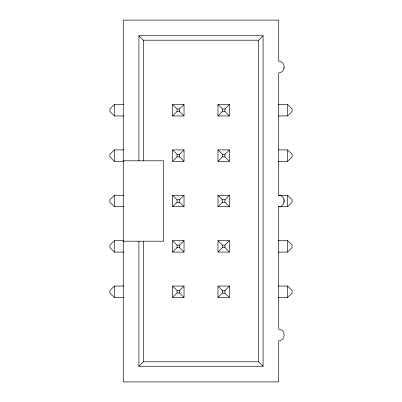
<?xml version="1.0" encoding="UTF-8"?>
<svg xmlns="http://www.w3.org/2000/svg" width="402" height="402" viewBox="0 0 402 402"><rect width="100%" height="100%" fill="white"/><g stroke="black" fill="none" stroke-linecap="round" stroke-linejoin="round"><path stroke-width="0.6" d="M123.726 104.52L114.349 104.52L109.882 108.987L109.882 111.49L114.349 115.957L123.726 115.957M123.751 149.901L114.349 149.901L109.882 154.368L109.882 156.87L114.349 161.338L123.726 161.338M172.594 115.957L177.061 111.49L179.558 111.49L184.026 115.957L184.026 104.52L172.594 104.52L172.594 115.957L184.026 115.957M172.594 104.52L177.061 108.987L179.558 108.987L184.026 104.52M138.911 241.2L138.911 366.267L263.089 366.267L258.622 361.8L258.622 40.2L263.089 35.733L138.911 35.733L138.911 160.8M123.726 195.282L114.349 195.282L109.882 199.749L109.882 202.251L114.349 206.718L123.726 206.718M172.594 161.338L177.061 156.87L179.558 156.87L184.026 161.338L184.026 149.901L172.594 149.901L172.594 161.338L184.026 161.338M172.594 149.901L177.061 154.368L179.558 154.368L184.026 149.901M217.974 115.957L222.442 111.49L224.939 111.49L229.406 115.957L229.406 104.52L217.974 104.52L217.974 115.957L229.406 115.957M217.974 104.52L222.442 108.987L224.939 108.987L229.406 104.52M123.726 240.662L114.349 240.662L109.882 245.13L109.882 247.632L114.349 252.099L123.751 252.099M172.594 206.718L177.061 202.251L179.558 202.251L184.026 206.718L184.026 195.282L172.594 195.282L172.594 206.718L184.026 206.718M172.594 195.282L177.061 199.749L179.558 199.749L184.026 195.282M217.974 161.338L222.442 156.87L224.939 156.87L229.406 161.338L217.974 161.338L217.974 149.901L229.406 149.901L229.406 161.338M217.974 149.901L222.442 154.368L224.939 154.368L229.406 149.901M123.726 286.043L114.349 286.043L109.882 290.51L109.882 293.013L114.349 297.48L123.726 297.48M278.274 115.957L287.651 115.957L292.118 111.49L292.118 108.987L287.651 104.52L278.274 104.52M172.594 252.099L177.061 247.632L179.558 247.632L184.026 252.099L184.026 240.662L172.594 240.662L172.594 252.099L184.026 252.099M172.594 240.662L177.061 245.13L179.558 245.13L184.026 240.662M217.974 206.718L222.442 202.251L224.939 202.251L229.406 206.718L229.406 195.282L217.974 195.282L217.974 206.718L229.406 206.718M217.974 195.282L222.442 199.749L224.939 199.749L229.406 195.282M278.274 161.338L287.651 161.338L292.118 156.87L292.118 154.368L287.651 149.901L278.249 149.901M172.594 297.48L177.061 293.013L177.061 290.51L172.594 286.043L172.594 297.48L184.026 297.48L184.026 286.043L172.594 286.043M177.061 290.51L179.558 290.51L184.026 286.043M217.974 252.099L222.442 247.632L224.939 247.632L229.406 252.099L229.406 240.662L217.974 240.662L217.974 252.099L229.406 252.099M217.974 240.662L222.442 245.13L224.939 245.13L229.406 240.662M278.274 206.718L287.651 206.718L292.118 202.251L292.118 199.749L287.651 195.282L278.274 195.282M138.911 366.267L143.378 361.8L143.378 241.2M217.974 297.48L222.442 293.013L224.939 293.013L229.406 297.48L229.406 286.043L217.974 286.043L217.974 297.48L229.406 297.48M217.974 286.043L222.442 290.51L224.939 290.51L229.406 286.043M278.249 252.099L287.651 252.099L292.118 247.632L292.118 245.13L287.651 240.662L278.274 240.662M278.274 297.48L287.651 297.48L292.118 293.013L292.118 290.51L287.651 286.043L278.274 286.043M138.911 35.733L143.378 40.2L258.622 40.2M123.278 160.8L163.554 160.8L163.554 241.2L123.278 241.2M177.061 293.013L179.558 293.013L184.026 297.48M143.378 361.8L258.622 361.8M287.651 104.52L287.651 115.957M287.651 149.901L287.651 161.338M287.651 195.282L287.651 206.718M287.651 240.662L287.651 252.099M287.651 286.043L287.651 297.48M263.089 35.733L263.089 366.267M224.939 108.987L224.939 111.49M224.939 154.368L224.939 156.87M224.939 199.749L224.939 202.251M224.939 245.13L224.939 247.632M224.939 290.51L224.939 293.013M222.442 108.987L222.442 111.49M222.442 154.368L222.442 156.87M222.442 199.749L222.442 202.251M222.442 245.13L222.442 247.632M222.442 290.51L222.442 293.013M179.558 108.987L179.558 111.49M179.558 154.368L179.558 156.87M179.558 199.749L179.558 202.251M179.558 245.13L179.558 247.632M179.558 290.51L179.558 293.013M177.061 108.987L177.061 111.49M177.061 154.368L177.061 156.87M177.061 199.749L177.061 202.251M177.061 245.13L177.061 247.632M143.378 40.2L143.378 160.8M114.349 104.52L114.349 115.957M114.349 149.901L114.349 161.338M114.349 195.282L114.349 206.718M114.349 240.662L114.349 252.099M114.349 286.043L114.349 297.48M284.078 201.447A5.362 5.362 0 0 1 278.722 206.809L278.722 329.193A5.362 5.362 0 0 1 284.078 334.554A10.477 10.477 0 0 1 283.998 336.379A5.362 5.362 0 0 1 278.722 340.806L278.722 381.9L123.278 381.9L123.278 20.1L278.722 20.1L278.722 61.194A5.362 5.362 0 0 1 284.078 66.551A10.472 10.472 0 0 1 283.998 68.375M284.078 67.446A5.362 5.362 0 0 1 278.722 72.807L278.722 195.191A5.362 5.362 0 0 1 284.078 200.553M283.998 199.623A10.477 10.477 0 0 1 283.998 202.377"/></g></svg>
